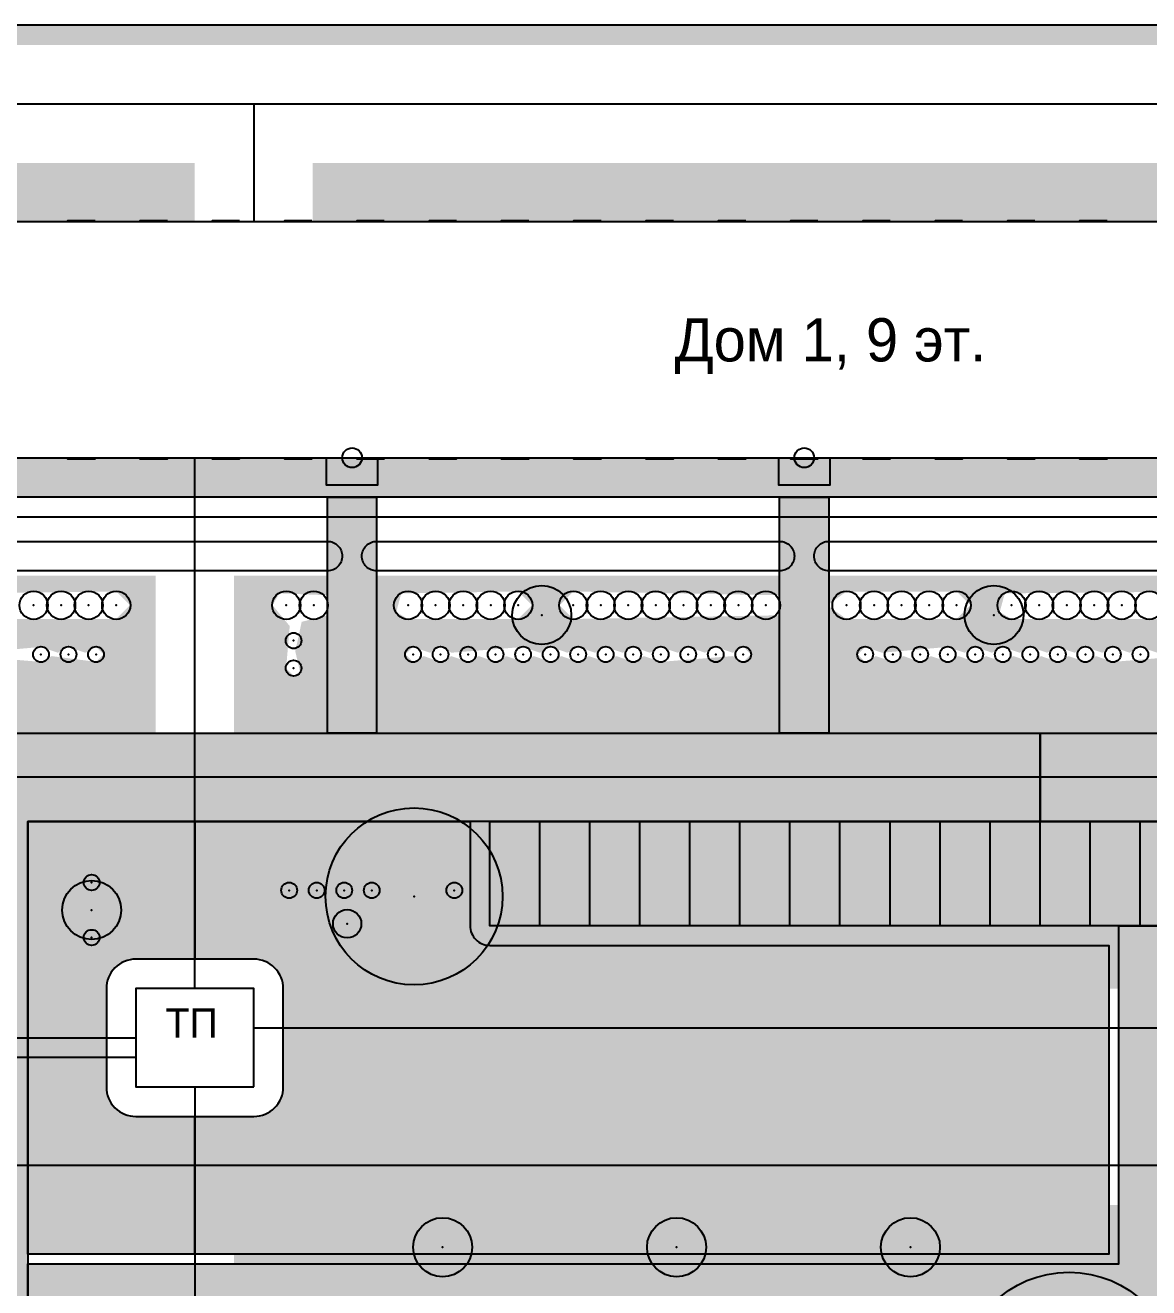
# Model space of a CAD drawing. Header units: metres. Extents: x 0 to 180, y 0 to 150.
# Drawn here: x 38.4 to 95.5, y 85.8 to 150 of the extents above; entities that cross this region are included whole.
import ezdxf

# ---------------------------------------------------------------- set-up
doc = ezdxf.new("R2010")
doc.units = ezdxf.units.M
for name, color, linetype in [('BUILDING_FOOTPRINT', 1, 'Continuous'), ('CABLE_COMM', 150, 'Continuous'), ('CANOPIES', 132, 'Continuous'), ('CURB', 8, 'Continuous'), ('ENTRANCES', 132, 'Continuous'), ('EXISTING_TREE_Липа мелколистная', 3, 'Continuous'), ('EXISTING_TREE_Тополь бальзамический', 3, 'Continuous'), ('GRASS', 84, 'Continuous'), ('HEATING_T1', 1, 'Continuous'), ('LABELS', 7, 'Continuous'), ('NEW_BUSH', 3, 'Continuous'), ('NEW_LAWN', 82, 'Continuous'), ('NEW_PATHS', 2, 'Continuous'), ('NEW_TREE', 3, 'Continuous'), ('PARKING', 253, 'Continuous'), ('PARKING_MARKINGS', 7, 'Continuous'), ('PATHS', 33, 'Continuous'), ('POWER_CABLE', 212, 'Continuous'), ('ROAD', 251, 'Continuous'), ('SEWER_K1', 30, 'Continuous'), ('SIDEWALK', 31, 'Continuous'), ('TERRITORY_BOUNDARY', 8, 'Continuous'), ('TRANSFORMER_SUBSTATION', 6, 'Continuous'), ('WATER_SUPPLY_B1', 5, 'Continuous'), ('WINDOWS', 150, 'Continuous')]:
    doc.layers.add(name, color=color, linetype=linetype)

msp = doc.modelspace()

# ---------------------------------------------------------------- hatches: boundary and pattern name
at = {"layer": 'GRASS'}
for points in [[(47, 109.5), (47, 102.5), (44, 102.5), (43.853, 102.493), (43.707, 102.471), (43.565, 102.435), (43.426, 102.386), (43.293, 102.323), (43.167, 102.247), (43.048, 102.16), (42.939, 102.061), (42.84, 101.952), (42.753, 101.833), (42.677, 101.707), (42.614, 101.574), (42.565, 101.435), (42.529, 101.293), (42.507, 101.147), (42.5, 101), (42.5, 96), (42.507, 95.853), (42.529, 95.707), (42.565, 95.565), (42.614, 95.426), (42.677, 95.293), (42.753, 95.167), (42.84, 95.048), (42.939, 94.939), (43.048, 94.84), (43.167, 94.753), (43.293, 94.677), (43.426, 94.614), (43.565, 94.565), (43.707, 94.529), (43.853, 94.507), (44, 94.5), (47, 94.5), (47, 87.5), (38.5, 87.5), (38.5, 109.5)], [(61, 109.5), (61, 104.2), (61.005, 104.102), (61.019, 104.005), (61.043, 103.91), (61.076, 103.817), (61.118, 103.729), (61.169, 103.644), (61.227, 103.566), (61.293, 103.493), (61.366, 103.427), (61.444, 103.369), (61.529, 103.318), (61.617, 103.276), (61.71, 103.243), (61.805, 103.219), (61.902, 103.205), (62, 103.2), (93.5, 103.2), (93.5, 87.5), (47, 87.5), (47, 94.5), (50, 94.5), (50.147, 94.507), (50.293, 94.529), (50.435, 94.565), (50.574, 94.614), (50.707, 94.677), (50.833, 94.753), (50.952, 94.84), (51.061, 94.939), (51.16, 95.048), (51.247, 95.167), (51.323, 95.293), (51.386, 95.426), (51.435, 95.565), (51.471, 95.707), (51.493, 95.853), (51.5, 96), (51.5, 101), (51.493, 101.147), (51.471, 101.293), (51.435, 101.435), (51.386, 101.574), (51.323, 101.707), (51.247, 101.833), (51.16, 101.952), (51.061, 102.061), (50.952, 102.16), (50.833, 102.247), (50.707, 102.323), (50.574, 102.386), (50.435, 102.435), (50.293, 102.471), (50.147, 102.493), (50, 102.5), (47, 102.5), (47, 109.5)]]:
    msp.add_hatch(color=84, dxfattribs=at).paths.add_polyline_path(points)
at = {"layer": 'NEW_LAWN'}
for points in [[(136, 150), (136, 149), (0, 149), (0, 150)], [(107, 143), (107, 140), (53, 140), (53, 143)], [(51.301, 121.105), (50.951, 120.5), (51.827, 119.443), (51.646, 117.3), (52.025, 116.921), (52.353, 117.111), (52.111, 118.155), (52.436, 119.655), (53.75, 119.989), (53.75, 114), (49, 114), (49, 122), (53.75, 122), (53.75, 121.011)], [(62, 109.5), (62, 104.2), (94, 104.2), (94, 101), (93.5, 101), (93.5, 103.199), (93.5, 103.2), (93.499, 103.2), (62, 103.2), (61.902, 103.205), (61.901, 103.205), (61.805, 103.219), (61.804, 103.219), (61.71, 103.243), (61.709, 103.243), (61.618, 103.276), (61.617, 103.276), (61.529, 103.318), (61.528, 103.318), (61.445, 103.368), (61.444, 103.369), (61.366, 103.427), (61.365, 103.427), (61.293, 103.493), (61.227, 103.565), (61.227, 103.566), (61.169, 103.644), (61.168, 103.645), (61.118, 103.728), (61.118, 103.729), (61.076, 103.817), (61.076, 103.818), (61.043, 103.909), (61.043, 103.91), (61.019, 104.004), (61.019, 104.005), (61.005, 104.101), (61.005, 104.102), (61, 104.2), (61, 109.499), (61, 109.5)], [(94, 90), (93.999, 87.006), (49, 87), (49, 87.5), (93.499, 87.5), (93.5, 87.5), (93.5, 87.501), (93.5, 90)]]:
    msp.add_hatch(color=82, dxfattribs=at).paths.add_polyline_path(points)
h = msp.add_hatch(color=82, dxfattribs=at)
h.paths.add_polyline_path([(6, 143), (47, 143), (47, 140), (20, 140), (20, 126), (24, 126), (24, 123), (6, 123)])
h.paths.add_polyline_path([(11.247, 140.032), (9.901, 139.895), (9.551, 139.289), (9.901, 138.684), (10.853, 138.669), (11.277, 138.245), (11.301, 135.224), (11.651, 134.618), (12.349, 134.618), (12.699, 135.224), (12.524, 138.879), (12.824, 140.116), (13.895, 140.38), (14.477, 139.474), (14.301, 128.818), (14.692, 126.075), (13.591, 125.524), (12.684, 126.106), (12.699, 131.024), (12.349, 131.629), (11.395, 131.373), (11.224, 129.646), (9.901, 129.502), (9.645, 128.548), (11.237, 128.152), (11.491, 126.479), (12.302, 125.991), (12.697, 124.395), (16.195, 124.395), (16.545, 125), (15.543, 127.982), (15.606, 140.367), (15.296, 141.349), (14.691, 141.699), (12.044, 141.521), (11.345, 140.822)], flags=16)
h = msp.add_hatch(color=82, dxfattribs=at)
h.paths.add_polyline_path([(30.75, 114), (33.25, 114), (33.25, 122), (45, 122), (45, 114), (34, 114), (34, 112.25), (30, 112.25), (30, 111.25), (34, 111.25), (34, 101.25), (29, 101.25), (29, 110.567), (30.618, 115.883)])
h.paths.add_polyline_path([(34.251, 121.105), (33.995, 120.151), (34.6, 119.801), (43, 119.801), (43.699, 120.5), (43, 121.199)], flags=16)
h.paths.add_polyline_path([(34.975, 118.379), (34.596, 118), (34.975, 117.621), (35.52, 117.914), (39.175, 117.621), (39.72, 117.914), (41.975, 117.621), (42.354, 118), (41.975, 118.379), (41.43, 118.086), (40.575, 118.379), (40.03, 118.086), (39.175, 118.379), (35.83, 118.086)], flags=16)
h.paths.add_polyline_path([(31.5, 104.154), (31.121, 103.775), (31.5, 103.396), (31.879, 103.775)], flags=16)
h.paths.add_polyline_path([(31.689, 108.303), (31.172, 108.164), (31.311, 107.647), (31.828, 107.786)], flags=16)
h = msp.add_hatch(color=82, dxfattribs=at)
h.paths.add_polyline_path([(56.25, 122), (76.75, 122), (76.75, 121.011), (66.25, 121.199), (65.551, 120.5), (66.25, 119.801), (76.75, 119.989), (76.75, 114), (56.25, 114.001)])
h.paths.add_polyline_path([(58.1, 118.379), (57.721, 118), (58.1, 117.621), (58.645, 117.914), (59.5, 117.621), (60.045, 117.914), (60.9, 117.621), (61.445, 117.914), (62.3, 117.621), (62.845, 117.914), (63.7, 117.621), (64.245, 117.914), (65.1, 117.621), (65.645, 117.914), (66.5, 117.621), (67.045, 117.914), (67.9, 117.621), (68.445, 117.914), (69.3, 117.621), (69.845, 117.914), (70.7, 117.621), (74.355, 117.914), (74.9, 117.621), (75.279, 118), (74.9, 118.379), (74.355, 118.086), (73.5, 118.379), (72.955, 118.086), (72.1, 118.379), (71.555, 118.086), (70.7, 118.379), (70.155, 118.086), (69.3, 118.379), (68.755, 118.086), (67.9, 118.379), (67.355, 118.086), (66.5, 118.379), (65.955, 118.086), (65.1, 118.379), (64.555, 118.086), (63.7, 118.379), (60.045, 118.086), (59.5, 118.379), (58.955, 118.086)], flags=16)
h.paths.add_polyline_path([(57.501, 121.105), (57.245, 120.151), (57.85, 119.801), (63.45, 119.801), (64.149, 120.5), (63.45, 121.199)], flags=16)
h = msp.add_hatch(color=82, dxfattribs=at)
h.paths.add_polyline_path([(79.25, 120.445), (80.15, 119.801), (85.75, 119.801), (86.449, 120.5), (85.75, 121.199), (80.15, 121.199), (79.25, 120.555), (79.25, 122), (99.75, 122), (99.75, 114.001), (79.25, 114.001)])
h.paths.add_polyline_path([(88.201, 121.105), (87.945, 120.151), (88.55, 119.801), (98.35, 119.801), (99.049, 120.5), (98.35, 121.199)], flags=16)
h.paths.add_polyline_path([(81.1, 118.379), (80.721, 118), (81.1, 117.621), (81.645, 117.914), (82.5, 117.621), (83.045, 117.914), (83.9, 117.621), (84.445, 117.914), (85.3, 117.621), (85.845, 117.914), (86.7, 117.621), (87.245, 117.914), (88.1, 117.621), (88.645, 117.914), (89.5, 117.621), (90.045, 117.914), (90.9, 117.621), (91.445, 117.914), (92.3, 117.621), (92.845, 117.914), (93.7, 117.621), (97.355, 117.914), (97.9, 117.621), (98.279, 118), (97.9, 118.379), (97.355, 118.086), (96.5, 118.379), (95.955, 118.086), (95.1, 118.379), (94.555, 118.086), (93.7, 118.379), (93.155, 118.086), (92.3, 118.379), (91.755, 118.086), (90.9, 118.379), (90.355, 118.086), (89.5, 118.379), (88.955, 118.086), (88.1, 118.379), (87.555, 118.086), (86.7, 118.379), (86.155, 118.086), (85.3, 118.379), (81.955, 118.086)], flags=16)
at = {"layer": 'PARKING'}
msp.add_hatch(color=253, dxfattribs=at).paths.add_polyline_path([(118, 104.2), (62, 104.2), (62, 109.5), (118, 109.5)])
at = {"layer": 'PATHS'}
for points in [[(53.75, 114), (53.75, 126), (56.25, 126), (56.25, 114)], [(79.25, 114), (76.75, 114), (76.75, 126), (79.25, 126)], [(97, 87), (141.5, 87), (141.5, 84), (97, 84), (97, 40.5), (94, 40.5), (94, 84), (38.5, 84), (38.5, 87), (94, 87), (94, 104.2), (97, 104.2)]]:
    msp.add_hatch(color=33, dxfattribs=at).paths.add_polyline_path(points)
at = {"layer": 'ROAD'}
for points in [[(141.5, 114), (141.5, 150), (146, 150), (146, 114), (146, 109.5), (146, 40.5), (146, 36), (141.5, 36), (90, 36), (90, 40.5), (141.5, 40.5), (141.5, 109.5), (90, 109.5), (90, 114)], [(34, 36), (34, 40.5), (34, 109.5), (34, 114), (38.5, 114), (90, 114), (90, 109.5), (38.5, 109.5), (38.5, 40.5), (90, 40.5), (90, 36), (38.5, 36), (38.5, 0), (34, 0)]]:
    msp.add_hatch(color=251, dxfattribs=at).paths.add_polyline_path(points)
at = {"layer": 'SIDEWALK'}
msp.add_hatch(color=31, dxfattribs=at).paths.add_polyline_path([(136, 128), (136, 126), (20, 126), (20, 128)])

# ---------------------------------------------------------------- linework, layer by layer
at = {"layer": 'BUILDING_FOOTPRINT'}
msp.add_lwpolyline([(136, 128), (136, 140), (20, 140), (20, 128)], close=True, dxfattribs=at)
at = {"layer": 'CABLE_COMM'}
msp.add_polyline3d([(143.75, 150, -0.6), (143.75, 111.75, -0.6), (30, 111.75, -0.6)], dxfattribs=at)
at = {"layer": 'CANOPIES'}
for points in [[(53.7, 128, 2.7), (56.3, 128, 2.7), (56.3, 126.6, 2.7), (53.7, 126.6, 2.7)], [(76.7, 128, 2.7), (79.3, 128, 2.7), (79.3, 126.6, 2.7), (76.7, 126.6, 2.7)]]:
    msp.add_3dface(points, dxfattribs=at)
at = {"layer": 'CURB'}
msp.add_lwpolyline([(34, 0), (34, 36), (34, 40.5), (34, 109.5), (34, 114), (38.5, 114), (141.5, 114), (141.5, 150), (146, 150), (146, 114), (146, 109.5), (146, 40.5), (146, 36), (141.5, 36), (38.5, 36), (38.5, 0)], close=True, dxfattribs=at)
at = {"layer": 'ENTRANCES'}
for centre in [(55, 128, 0.05), (78, 128, 0.05)]:
    msp.add_circle(centre, 0.5, dxfattribs=at)
at = {"layer": 'EXISTING_TREE_Липа мелколистная'}
msp.add_circle((58.15, 105.69), 4.5, dxfattribs=at)
msp.add_point((58.15, 105.69), dxfattribs=at)
at = {"layer": 'EXISTING_TREE_Тополь бальзамический'}
msp.add_circle((91.47, 81.08), 5.5, dxfattribs=at)
at = {"layer": 'GRASS'}
for points in [[(47, 109.5), (47, 102.5), (44, 102.5), (43.853, 102.493), (43.707, 102.471), (43.565, 102.435), (43.426, 102.386), (43.293, 102.323), (43.167, 102.247), (43.048, 102.16), (42.939, 102.061), (42.84, 101.952), (42.753, 101.833), (42.677, 101.707), (42.614, 101.574), (42.565, 101.435), (42.529, 101.293), (42.507, 101.147), (42.5, 101), (42.5, 96), (42.507, 95.853), (42.529, 95.707), (42.565, 95.565), (42.614, 95.426), (42.677, 95.293), (42.753, 95.167), (42.84, 95.048), (42.939, 94.939), (43.048, 94.84), (43.167, 94.753), (43.293, 94.677), (43.426, 94.614), (43.565, 94.565), (43.707, 94.529), (43.853, 94.507), (44, 94.5), (47, 94.5), (47, 87.5), (38.5, 87.5), (38.5, 109.5)], [(61, 109.5), (61, 104.2), (61.005, 104.102), (61.019, 104.005), (61.043, 103.91), (61.076, 103.817), (61.118, 103.729), (61.169, 103.644), (61.227, 103.566), (61.293, 103.493), (61.366, 103.427), (61.444, 103.369), (61.529, 103.318), (61.617, 103.276), (61.71, 103.243), (61.805, 103.219), (61.902, 103.205), (62, 103.2), (93.5, 103.2), (93.5, 87.5), (47, 87.5), (47, 94.5), (50, 94.5), (50.147, 94.507), (50.293, 94.529), (50.435, 94.565), (50.574, 94.614), (50.707, 94.677), (50.833, 94.753), (50.952, 94.84), (51.061, 94.939), (51.16, 95.048), (51.247, 95.167), (51.323, 95.293), (51.386, 95.426), (51.435, 95.565), (51.471, 95.707), (51.493, 95.853), (51.5, 96), (51.5, 101), (51.493, 101.147), (51.471, 101.293), (51.435, 101.435), (51.386, 101.574), (51.323, 101.707), (51.247, 101.833), (51.16, 101.952), (51.061, 102.061), (50.952, 102.16), (50.833, 102.247), (50.707, 102.323), (50.574, 102.386), (50.435, 102.435), (50.293, 102.471), (50.147, 102.493), (50, 102.5), (47, 102.5), (47, 109.5)]]:
    msp.add_lwpolyline(points, close=True, dxfattribs=at)
at = {"layer": 'HEATING_T1'}
msp.add_polyline3d([(100, 92, -1.4), (20, 92, -1.4)], dxfattribs=at)
at = {"layer": 'NEW_BUSH'}
for centre, radius in [((38.8, 120.5), 0.72), ((40.2, 120.5), 0.72), ((41.6, 120.5), 0.72), ((43, 120.5), 0.72), ((51.65, 120.5), 0.72), ((53.05, 120.5), 0.72), ((57.85, 120.5), 0.72), ((59.25, 120.5), 0.72), ((60.65, 120.5), 0.72), ((62.05, 120.5), 0.72), ((63.45, 120.5), 0.72), ((66.25, 120.5), 0.72), ((67.65, 120.5), 0.72), ((69.05, 120.5), 0.72), ((70.45, 120.5), 0.72), ((71.85, 120.5), 0.72), ((73.25, 120.5), 0.72), ((74.65, 120.5), 0.72), ((76.05, 120.5), 0.72), ((80.15, 120.5), 0.72), ((81.55, 120.5), 0.72), ((82.95, 120.5), 0.72), ((84.35, 120.5), 0.72), ((85.75, 120.5), 0.72), ((88.55, 120.5), 0.72), ((89.95, 120.5), 0.72), ((91.35, 120.5), 0.72), ((92.75, 120.5), 0.72), ((94.15, 120.5), 0.72), ((95.55, 120.5), 0.72), ((52.025, 118.7), 0.4), ((39.175, 118), 0.4), ((40.575, 118), 0.4), ((41.975, 118), 0.4), ((58.1, 118), 0.4), ((59.5, 118), 0.4), ((60.9, 118), 0.4), ((62.3, 118), 0.4), ((63.7, 118), 0.4), ((65.1, 118), 0.4), ((66.5, 118), 0.4), ((67.9, 118), 0.4), ((69.3, 118), 0.4), ((70.7, 118), 0.4), ((72.1, 118), 0.4), ((73.5, 118), 0.4), ((74.9, 118), 0.4), ((81.1, 118), 0.4), ((82.5, 118), 0.4), ((83.9, 118), 0.4), ((85.3, 118), 0.4), ((86.7, 118), 0.4), ((88.1, 118), 0.4), ((89.5, 118), 0.4), ((90.9, 118), 0.4), ((92.3, 118), 0.4), ((93.7, 118), 0.4), ((95.1, 118), 0.4), ((52.025, 117.3), 0.4), ((41.751, 106.4), 0.4), ((51.8, 106), 0.4), ((53.2, 106), 0.4), ((54.6, 106), 0.4), ((56, 106), 0.4), ((60.2, 106), 0.4), ((54.75, 104.299), 0.72), ((41.751, 103.6), 0.4)]:
    msp.add_circle(centre, radius, dxfattribs=at)
for p in [(38.8, 120.5), (40.2, 120.5), (41.6, 120.5), (43, 120.5), (51.65, 120.5), (53.05, 120.5), (57.85, 120.5), (59.25, 120.5), (60.65, 120.5), (62.05, 120.5), (63.45, 120.5), (66.25, 120.5), (67.65, 120.5), (69.05, 120.5), (70.45, 120.5), (71.85, 120.5), (73.25, 120.5), (74.65, 120.5), (76.05, 120.5), (80.15, 120.5), (81.55, 120.5), (82.95, 120.5), (84.35, 120.5), (85.75, 120.5), (88.55, 120.5), (89.95, 120.5), (91.35, 120.5), (92.75, 120.5), (94.15, 120.5), (52.025, 118.7), (39.175, 118), (40.575, 118), (41.975, 118), (58.1, 118), (59.5, 118), (60.9, 118), (62.3, 118), (63.7, 118), (65.1, 118), (66.5, 118), (67.9, 118), (69.3, 118), (70.7, 118), (72.1, 118), (73.5, 118), (74.9, 118), (81.1, 118), (82.5, 118), (83.9, 118), (85.3, 118), (86.7, 118), (88.1, 118), (89.5, 118), (90.9, 118), (92.3, 118), (93.7, 118), (95.1, 118), (52.025, 117.3), (41.751, 106.4), (51.8, 106), (53.2, 106), (54.6, 106), (56, 106), (60.2, 106), (54.75, 104.299), (41.751, 103.6)]:
    msp.add_point(p, dxfattribs=at)
at = {"layer": 'NEW_PATHS'}
for points in [[(33.25, 123.75), (53.75, 123.75), (53.824, 123.746), (53.896, 123.736), (53.968, 123.718), (54.037, 123.693), (54.104, 123.661), (54.167, 123.624), (54.226, 123.58), (54.28, 123.53), (54.33, 123.476), (54.374, 123.417), (54.411, 123.354), (54.443, 123.287), (54.468, 123.218), (54.486, 123.146), (54.496, 123.074), (54.5, 123), (54.496, 122.926), (54.486, 122.854), (54.468, 122.782), (54.443, 122.713), (54.411, 122.646), (54.374, 122.583), (54.33, 122.524), (54.28, 122.47), (54.226, 122.42), (54.167, 122.376), (54.104, 122.339), (54.037, 122.307), (53.968, 122.282), (53.896, 122.264), (53.824, 122.254), (53.75, 122.25), (33.25, 122.25)], [(99.75, 122.25), (79.25, 122.25), (79.176, 122.254), (79.104, 122.264), (79.032, 122.282), (78.963, 122.307), (78.896, 122.339), (78.833, 122.376), (78.774, 122.42), (78.72, 122.47), (78.67, 122.524), (78.626, 122.583), (78.589, 122.646), (78.557, 122.713), (78.532, 122.782), (78.514, 122.854), (78.504, 122.926), (78.5, 123), (78.504, 123.074), (78.514, 123.146), (78.532, 123.218), (78.557, 123.287), (78.589, 123.354), (78.626, 123.417), (78.67, 123.476), (78.72, 123.53), (78.774, 123.58), (78.833, 123.624), (78.896, 123.661), (78.963, 123.693), (79.032, 123.718), (79.104, 123.736), (79.176, 123.746), (79.25, 123.75), (99.75, 123.75)]]:
    msp.add_lwpolyline(points, dxfattribs=at)
msp.add_lwpolyline([(77.104, 123.661), (77.167, 123.624), (77.226, 123.58), (77.28, 123.53), (77.33, 123.476), (77.374, 123.417), (77.411, 123.354), (77.443, 123.287), (77.468, 123.218), (77.486, 123.146), (77.496, 123.074), (77.5, 123), (77.496, 122.926), (77.486, 122.854), (77.468, 122.782), (77.443, 122.713), (77.411, 122.646), (77.374, 122.583), (77.33, 122.524), (77.28, 122.47), (77.226, 122.42), (77.167, 122.376), (77.104, 122.339), (77.037, 122.307), (76.968, 122.282), (76.896, 122.264), (76.824, 122.254), (76.75, 122.25), (56.25, 122.25), (56.176, 122.254), (56.104, 122.264), (56.032, 122.282), (55.963, 122.307), (55.896, 122.339), (55.833, 122.376), (55.774, 122.42), (55.72, 122.47), (55.67, 122.524), (55.626, 122.583), (55.589, 122.646), (55.557, 122.713), (55.532, 122.782), (55.514, 122.854), (55.504, 122.926), (55.5, 123), (55.504, 123.074), (55.514, 123.146), (55.532, 123.218), (55.557, 123.287), (55.589, 123.354), (55.626, 123.417), (55.67, 123.476), (55.72, 123.53), (55.774, 123.58), (55.833, 123.624), (55.896, 123.661), (55.963, 123.693), (56.032, 123.718), (56.104, 123.736), (56.176, 123.746), (56.25, 123.75), (76.75, 123.75), (76.824, 123.746), (76.896, 123.736), (76.968, 123.718), (77.037, 123.693)], close=True, dxfattribs=at)
at = {"layer": 'NEW_TREE'}
for centre in [(64.65, 120), (87.65, 120), (41.751, 105), (59.604, 87.85), (71.504, 87.85), (83.404, 87.85)]:
    msp.add_circle(centre, 1.5, dxfattribs=at)
for p in [(64.65, 120), (87.65, 120), (41.751, 105), (59.604, 87.85), (71.504, 87.85), (83.404, 87.85)]:
    msp.add_point(p, dxfattribs=at)
at = {"layer": 'PARKING'}
msp.add_lwpolyline([(118, 104.2), (62, 104.2), (62, 109.5), (118, 109.5)], close=True, dxfattribs=at)
at = {"layer": 'PARKING_MARKINGS'}
for p, q in [((64.545, 104.2), (64.545, 109.5)), ((67.091, 104.2), (67.091, 109.5)), ((69.636, 104.2), (69.636, 109.5)), ((72.182, 104.2), (72.182, 109.5)), ((74.727, 104.2), (74.727, 109.5)), ((77.273, 104.2), (77.273, 109.5)), ((79.818, 104.2), (79.818, 109.5)), ((82.364, 104.2), (82.364, 109.5)), ((84.909, 104.2), (84.909, 109.5)), ((87.455, 104.2), (87.455, 109.5)), ((90, 104.2), (90, 109.5)), ((92.545, 104.2), (92.545, 109.5)), ((95.091, 104.2), (95.091, 109.5))]:
    msp.add_line(p, q, dxfattribs=at)
at = {"layer": 'PATHS'}
for points in [[(53.75, 114), (53.75, 126), (56.25, 126), (56.25, 114)], [(79.25, 114), (76.75, 114), (76.75, 126), (79.25, 126)], [(97, 87), (141.5, 87), (141.5, 84), (97, 84), (97, 40.5), (94, 40.5), (94, 84), (38.5, 84), (38.5, 87), (94, 87), (94, 104.2), (97, 104.2)]]:
    msp.add_lwpolyline(points, close=True, dxfattribs=at)
at = {"layer": 'POWER_CABLE'}
for points in [[(47, 101, -0.7), (47, 128, -0.7)], [(0, 121, -0.7), (27, 121, -0.7), (27, 98.5, -0.7), (44, 98.5, -0.7)], [(50, 99, -0.7), (160, 99, -0.7)], [(44, 97.5, -0.7), (20, 97.5, -0.7)], [(47, 96, -0.7), (47, 22, -0.7)]]:
    msp.add_polyline3d(points, dxfattribs=at)
at = {"layer": 'ROAD'}
for points in [[(141.5, 114), (141.5, 150), (146, 150), (146, 114), (146, 109.5), (146, 40.5), (146, 36), (141.5, 36), (90, 36), (90, 40.5), (141.5, 40.5), (141.5, 109.5), (90, 109.5), (90, 114)], [(34, 36), (34, 40.5), (34, 109.5), (34, 114), (38.5, 114), (90, 114), (90, 109.5), (38.5, 109.5), (38.5, 40.5), (90, 40.5), (90, 36), (38.5, 36), (38.5, 0), (34, 0)]]:
    msp.add_lwpolyline(points, close=True, dxfattribs=at)
at = {"layer": 'SEWER_K1'}
msp.add_polyline3d([(24, 125, -2.6), (139, 125, -2.6), (139, 150, -2.6)], dxfattribs=at)
at = {"layer": 'SIDEWALK'}
msp.add_lwpolyline([(136, 128), (136, 126), (20, 126), (20, 128)], close=True, dxfattribs=at)
at = {"layer": 'TERRITORY_BOUNDARY'}
msp.add_lwpolyline([(180, 0), (180, 150), (0, 150), (0, 0)], close=True, dxfattribs=at)
at = {"layer": 'TRANSFORMER_SUBSTATION'}
msp.add_lwpolyline([(50, 96), (50, 101), (44, 101), (44, 96)], close=True, dxfattribs=at)
at = {"layer": 'WATER_SUPPLY_B1'}
for points in [[(0, 146, -1.8), (180, 146, -1.8)], [(50, 146, -1.8), (50, 140, -1.8)]]:
    msp.add_polyline3d(points, dxfattribs=at)
at = {"layer": 'WINDOWS'}
for points in [[(41.926, 140.05, 0.9), (40.526, 140.05, 0.9), (40.526, 140.05, 2.4), (41.926, 140.05, 2.4)], [(41.926, 140.05, 3.9), (40.526, 140.05, 3.9), (40.526, 140.05, 5.4), (41.926, 140.05, 5.4)], [(41.926, 140.05, 6.9), (40.526, 140.05, 6.9), (40.526, 140.05, 8.4), (41.926, 140.05, 8.4)], [(41.926, 140.05, 9.9), (40.526, 140.05, 9.9), (40.526, 140.05, 11.4), (41.926, 140.05, 11.4)], [(41.926, 140.05, 12.9), (40.526, 140.05, 12.9), (40.526, 140.05, 14.4), (41.926, 140.05, 14.4)], [(41.926, 140.05, 15.9), (40.526, 140.05, 15.9), (40.526, 140.05, 17.4), (41.926, 140.05, 17.4)], [(41.926, 140.05, 18.9), (40.526, 140.05, 18.9), (40.526, 140.05, 20.4), (41.926, 140.05, 20.4)], [(41.926, 140.05, 21.9), (40.526, 140.05, 21.9), (40.526, 140.05, 23.4), (41.926, 140.05, 23.4)], [(41.926, 140.05, 24.9), (40.526, 140.05, 24.9), (40.526, 140.05, 26.4), (41.926, 140.05, 26.4)], [(45.603, 140.05, 0.9), (44.203, 140.05, 0.9), (44.203, 140.05, 2.4), (45.603, 140.05, 2.4)], [(45.603, 140.05, 3.9), (44.203, 140.05, 3.9), (44.203, 140.05, 5.4), (45.603, 140.05, 5.4)], [(45.603, 140.05, 6.9), (44.203, 140.05, 6.9), (44.203, 140.05, 8.4), (45.603, 140.05, 8.4)], [(45.603, 140.05, 9.9), (44.203, 140.05, 9.9), (44.203, 140.05, 11.4), (45.603, 140.05, 11.4)], [(45.603, 140.05, 12.9), (44.203, 140.05, 12.9), (44.203, 140.05, 14.4), (45.603, 140.05, 14.4)], [(45.603, 140.05, 15.9), (44.203, 140.05, 15.9), (44.203, 140.05, 17.4), (45.603, 140.05, 17.4)], [(45.603, 140.05, 18.9), (44.203, 140.05, 18.9), (44.203, 140.05, 20.4), (45.603, 140.05, 20.4)], [(45.603, 140.05, 21.9), (44.203, 140.05, 21.9), (44.203, 140.05, 23.4), (45.603, 140.05, 23.4)], [(45.603, 140.05, 24.9), (44.203, 140.05, 24.9), (44.203, 140.05, 26.4), (45.603, 140.05, 26.4)], [(49.281, 140.05, 0.9), (47.881, 140.05, 0.9), (47.881, 140.05, 2.4), (49.281, 140.05, 2.4)], [(49.281, 140.05, 3.9), (47.881, 140.05, 3.9), (47.881, 140.05, 5.4), (49.281, 140.05, 5.4)], [(49.281, 140.05, 6.9), (47.881, 140.05, 6.9), (47.881, 140.05, 8.4), (49.281, 140.05, 8.4)], [(49.281, 140.05, 9.9), (47.881, 140.05, 9.9), (47.881, 140.05, 11.4), (49.281, 140.05, 11.4)], [(49.281, 140.05, 12.9), (47.881, 140.05, 12.9), (47.881, 140.05, 14.4), (49.281, 140.05, 14.4)], [(49.281, 140.05, 15.9), (47.881, 140.05, 15.9), (47.881, 140.05, 17.4), (49.281, 140.05, 17.4)], [(49.281, 140.05, 18.9), (47.881, 140.05, 18.9), (47.881, 140.05, 20.4), (49.281, 140.05, 20.4)], [(49.281, 140.05, 21.9), (47.881, 140.05, 21.9), (47.881, 140.05, 23.4), (49.281, 140.05, 23.4)], [(49.281, 140.05, 24.9), (47.881, 140.05, 24.9), (47.881, 140.05, 26.4), (49.281, 140.05, 26.4)], [(52.958, 140.05, 0.9), (51.558, 140.05, 0.9), (51.558, 140.05, 2.4), (52.958, 140.05, 2.4)], [(52.958, 140.05, 3.9), (51.558, 140.05, 3.9), (51.558, 140.05, 5.4), (52.958, 140.05, 5.4)], [(52.958, 140.05, 6.9), (51.558, 140.05, 6.9), (51.558, 140.05, 8.4), (52.958, 140.05, 8.4)], [(52.958, 140.05, 9.9), (51.558, 140.05, 9.9), (51.558, 140.05, 11.4), (52.958, 140.05, 11.4)], [(52.958, 140.05, 12.9), (51.558, 140.05, 12.9), (51.558, 140.05, 14.4), (52.958, 140.05, 14.4)], [(52.958, 140.05, 15.9), (51.558, 140.05, 15.9), (51.558, 140.05, 17.4), (52.958, 140.05, 17.4)], [(52.958, 140.05, 18.9), (51.558, 140.05, 18.9), (51.558, 140.05, 20.4), (52.958, 140.05, 20.4)], [(52.958, 140.05, 21.9), (51.558, 140.05, 21.9), (51.558, 140.05, 23.4), (52.958, 140.05, 23.4)], [(52.958, 140.05, 24.9), (51.558, 140.05, 24.9), (51.558, 140.05, 26.4), (52.958, 140.05, 26.4)], [(56.635, 140.05, 0.9), (55.235, 140.05, 0.9), (55.235, 140.05, 2.4), (56.635, 140.05, 2.4)], [(56.635, 140.05, 3.9), (55.235, 140.05, 3.9), (55.235, 140.05, 5.4), (56.635, 140.05, 5.4)], [(56.635, 140.05, 6.9), (55.235, 140.05, 6.9), (55.235, 140.05, 8.4), (56.635, 140.05, 8.4)], [(56.635, 140.05, 9.9), (55.235, 140.05, 9.9), (55.235, 140.05, 11.4), (56.635, 140.05, 11.4)], [(56.635, 140.05, 12.9), (55.235, 140.05, 12.9), (55.235, 140.05, 14.4), (56.635, 140.05, 14.4)], [(56.635, 140.05, 15.9), (55.235, 140.05, 15.9), (55.235, 140.05, 17.4), (56.635, 140.05, 17.4)], [(56.635, 140.05, 18.9), (55.235, 140.05, 18.9), (55.235, 140.05, 20.4), (56.635, 140.05, 20.4)], [(56.635, 140.05, 21.9), (55.235, 140.05, 21.9), (55.235, 140.05, 23.4), (56.635, 140.05, 23.4)], [(56.635, 140.05, 24.9), (55.235, 140.05, 24.9), (55.235, 140.05, 26.4), (56.635, 140.05, 26.4)], [(60.313, 140.05, 0.9), (58.913, 140.05, 0.9), (58.913, 140.05, 2.4), (60.313, 140.05, 2.4)], [(60.313, 140.05, 3.9), (58.913, 140.05, 3.9), (58.913, 140.05, 5.4), (60.313, 140.05, 5.4)], [(60.313, 140.05, 6.9), (58.913, 140.05, 6.9), (58.913, 140.05, 8.4), (60.313, 140.05, 8.4)], [(60.313, 140.05, 9.9), (58.913, 140.05, 9.9), (58.913, 140.05, 11.4), (60.313, 140.05, 11.4)], [(60.313, 140.05, 12.9), (58.913, 140.05, 12.9), (58.913, 140.05, 14.4), (60.313, 140.05, 14.4)], [(60.313, 140.05, 15.9), (58.913, 140.05, 15.9), (58.913, 140.05, 17.4), (60.313, 140.05, 17.4)], [(60.313, 140.05, 18.9), (58.913, 140.05, 18.9), (58.913, 140.05, 20.4), (60.313, 140.05, 20.4)], [(60.313, 140.05, 21.9), (58.913, 140.05, 21.9), (58.913, 140.05, 23.4), (60.313, 140.05, 23.4)], [(60.313, 140.05, 24.9), (58.913, 140.05, 24.9), (58.913, 140.05, 26.4), (60.313, 140.05, 26.4)], [(63.99, 140.05, 0.9), (62.59, 140.05, 0.9), (62.59, 140.05, 2.4), (63.99, 140.05, 2.4)], [(63.99, 140.05, 3.9), (62.59, 140.05, 3.9), (62.59, 140.05, 5.4), (63.99, 140.05, 5.4)], [(63.99, 140.05, 6.9), (62.59, 140.05, 6.9), (62.59, 140.05, 8.4), (63.99, 140.05, 8.4)], [(63.99, 140.05, 9.9), (62.59, 140.05, 9.9), (62.59, 140.05, 11.4), (63.99, 140.05, 11.4)], [(63.99, 140.05, 12.9), (62.59, 140.05, 12.9), (62.59, 140.05, 14.4), (63.99, 140.05, 14.4)], [(63.99, 140.05, 15.9), (62.59, 140.05, 15.9), (62.59, 140.05, 17.4), (63.99, 140.05, 17.4)], [(63.99, 140.05, 18.9), (62.59, 140.05, 18.9), (62.59, 140.05, 20.4), (63.99, 140.05, 20.4)], [(63.99, 140.05, 21.9), (62.59, 140.05, 21.9), (62.59, 140.05, 23.4), (63.99, 140.05, 23.4)], [(63.99, 140.05, 24.9), (62.59, 140.05, 24.9), (62.59, 140.05, 26.4), (63.99, 140.05, 26.4)], [(67.668, 140.05, 0.9), (66.268, 140.05, 0.9), (66.268, 140.05, 2.4), (67.668, 140.05, 2.4)], [(67.668, 140.05, 3.9), (66.268, 140.05, 3.9), (66.268, 140.05, 5.4), (67.668, 140.05, 5.4)], [(67.668, 140.05, 6.9), (66.268, 140.05, 6.9), (66.268, 140.05, 8.4), (67.668, 140.05, 8.4)], [(67.668, 140.05, 9.9), (66.268, 140.05, 9.9), (66.268, 140.05, 11.4), (67.668, 140.05, 11.4)], [(67.668, 140.05, 12.9), (66.268, 140.05, 12.9), (66.268, 140.05, 14.4), (67.668, 140.05, 14.4)], [(67.668, 140.05, 15.9), (66.268, 140.05, 15.9), (66.268, 140.05, 17.4), (67.668, 140.05, 17.4)], [(67.668, 140.05, 18.9), (66.268, 140.05, 18.9), (66.268, 140.05, 20.4), (67.668, 140.05, 20.4)], [(67.668, 140.05, 21.9), (66.268, 140.05, 21.9), (66.268, 140.05, 23.4), (67.668, 140.05, 23.4)], [(67.668, 140.05, 24.9), (66.268, 140.05, 24.9), (66.268, 140.05, 26.4), (67.668, 140.05, 26.4)], [(71.345, 140.05, 0.9), (69.945, 140.05, 0.9), (69.945, 140.05, 2.4), (71.345, 140.05, 2.4)], [(71.345, 140.05, 3.9), (69.945, 140.05, 3.9), (69.945, 140.05, 5.4), (71.345, 140.05, 5.4)], [(71.345, 140.05, 6.9), (69.945, 140.05, 6.9), (69.945, 140.05, 8.4), (71.345, 140.05, 8.4)], [(71.345, 140.05, 9.9), (69.945, 140.05, 9.9), (69.945, 140.05, 11.4), (71.345, 140.05, 11.4)], [(71.345, 140.05, 12.9), (69.945, 140.05, 12.9), (69.945, 140.05, 14.4), (71.345, 140.05, 14.4)], [(71.345, 140.05, 15.9), (69.945, 140.05, 15.9), (69.945, 140.05, 17.4), (71.345, 140.05, 17.4)], [(71.345, 140.05, 18.9), (69.945, 140.05, 18.9), (69.945, 140.05, 20.4), (71.345, 140.05, 20.4)], [(71.345, 140.05, 21.9), (69.945, 140.05, 21.9), (69.945, 140.05, 23.4), (71.345, 140.05, 23.4)], [(71.345, 140.05, 24.9), (69.945, 140.05, 24.9), (69.945, 140.05, 26.4), (71.345, 140.05, 26.4)], [(75.023, 140.05, 0.9), (73.623, 140.05, 0.9), (73.623, 140.05, 2.4), (75.023, 140.05, 2.4)], [(75.023, 140.05, 3.9), (73.623, 140.05, 3.9), (73.623, 140.05, 5.4), (75.023, 140.05, 5.4)], [(75.023, 140.05, 6.9), (73.623, 140.05, 6.9), (73.623, 140.05, 8.4), (75.023, 140.05, 8.4)], [(75.023, 140.05, 9.9), (73.623, 140.05, 9.9), (73.623, 140.05, 11.4), (75.023, 140.05, 11.4)], [(75.023, 140.05, 12.9), (73.623, 140.05, 12.9), (73.623, 140.05, 14.4), (75.023, 140.05, 14.4)], [(75.023, 140.05, 15.9), (73.623, 140.05, 15.9), (73.623, 140.05, 17.4), (75.023, 140.05, 17.4)], [(75.023, 140.05, 18.9), (73.623, 140.05, 18.9), (73.623, 140.05, 20.4), (75.023, 140.05, 20.4)], [(75.023, 140.05, 21.9), (73.623, 140.05, 21.9), (73.623, 140.05, 23.4), (75.023, 140.05, 23.4)], [(75.023, 140.05, 24.9), (73.623, 140.05, 24.9), (73.623, 140.05, 26.4), (75.023, 140.05, 26.4)], [(78.7, 140.05, 0.9), (77.3, 140.05, 0.9), (77.3, 140.05, 2.4), (78.7, 140.05, 2.4)], [(78.7, 140.05, 3.9), (77.3, 140.05, 3.9), (77.3, 140.05, 5.4), (78.7, 140.05, 5.4)], [(78.7, 140.05, 6.9), (77.3, 140.05, 6.9), (77.3, 140.05, 8.4), (78.7, 140.05, 8.4)], [(78.7, 140.05, 9.9), (77.3, 140.05, 9.9), (77.3, 140.05, 11.4), (78.7, 140.05, 11.4)], [(78.7, 140.05, 12.9), (77.3, 140.05, 12.9), (77.3, 140.05, 14.4), (78.7, 140.05, 14.4)], [(78.7, 140.05, 15.9), (77.3, 140.05, 15.9), (77.3, 140.05, 17.4), (78.7, 140.05, 17.4)], [(78.7, 140.05, 18.9), (77.3, 140.05, 18.9), (77.3, 140.05, 20.4), (78.7, 140.05, 20.4)], [(78.7, 140.05, 21.9), (77.3, 140.05, 21.9), (77.3, 140.05, 23.4), (78.7, 140.05, 23.4)], [(78.7, 140.05, 24.9), (77.3, 140.05, 24.9), (77.3, 140.05, 26.4), (78.7, 140.05, 26.4)], [(82.377, 140.05, 0.9), (80.977, 140.05, 0.9), (80.977, 140.05, 2.4), (82.377, 140.05, 2.4)], [(82.377, 140.05, 3.9), (80.977, 140.05, 3.9), (80.977, 140.05, 5.4), (82.377, 140.05, 5.4)], [(82.377, 140.05, 6.9), (80.977, 140.05, 6.9), (80.977, 140.05, 8.4), (82.377, 140.05, 8.4)], [(82.377, 140.05, 9.9), (80.977, 140.05, 9.9), (80.977, 140.05, 11.4), (82.377, 140.05, 11.4)], [(82.377, 140.05, 12.9), (80.977, 140.05, 12.9), (80.977, 140.05, 14.4), (82.377, 140.05, 14.4)], [(82.377, 140.05, 15.9), (80.977, 140.05, 15.9), (80.977, 140.05, 17.4), (82.377, 140.05, 17.4)], [(82.377, 140.05, 18.9), (80.977, 140.05, 18.9), (80.977, 140.05, 20.4), (82.377, 140.05, 20.4)], [(82.377, 140.05, 21.9), (80.977, 140.05, 21.9), (80.977, 140.05, 23.4), (82.377, 140.05, 23.4)], [(82.377, 140.05, 24.9), (80.977, 140.05, 24.9), (80.977, 140.05, 26.4), (82.377, 140.05, 26.4)], [(86.055, 140.05, 0.9), (84.655, 140.05, 0.9), (84.655, 140.05, 2.4), (86.055, 140.05, 2.4)], [(86.055, 140.05, 3.9), (84.655, 140.05, 3.9), (84.655, 140.05, 5.4), (86.055, 140.05, 5.4)], [(86.055, 140.05, 6.9), (84.655, 140.05, 6.9), (84.655, 140.05, 8.4), (86.055, 140.05, 8.4)], [(86.055, 140.05, 9.9), (84.655, 140.05, 9.9), (84.655, 140.05, 11.4), (86.055, 140.05, 11.4)], [(86.055, 140.05, 12.9), (84.655, 140.05, 12.9), (84.655, 140.05, 14.4), (86.055, 140.05, 14.4)], [(86.055, 140.05, 15.9), (84.655, 140.05, 15.9), (84.655, 140.05, 17.4), (86.055, 140.05, 17.4)], [(86.055, 140.05, 18.9), (84.655, 140.05, 18.9), (84.655, 140.05, 20.4), (86.055, 140.05, 20.4)], [(86.055, 140.05, 21.9), (84.655, 140.05, 21.9), (84.655, 140.05, 23.4), (86.055, 140.05, 23.4)], [(86.055, 140.05, 24.9), (84.655, 140.05, 24.9), (84.655, 140.05, 26.4), (86.055, 140.05, 26.4)], [(89.732, 140.05, 0.9), (88.332, 140.05, 0.9), (88.332, 140.05, 2.4), (89.732, 140.05, 2.4)], [(89.732, 140.05, 3.9), (88.332, 140.05, 3.9), (88.332, 140.05, 5.4), (89.732, 140.05, 5.4)], [(89.732, 140.05, 6.9), (88.332, 140.05, 6.9), (88.332, 140.05, 8.4), (89.732, 140.05, 8.4)], [(89.732, 140.05, 9.9), (88.332, 140.05, 9.9), (88.332, 140.05, 11.4), (89.732, 140.05, 11.4)], [(89.732, 140.05, 12.9), (88.332, 140.05, 12.9), (88.332, 140.05, 14.4), (89.732, 140.05, 14.4)], [(89.732, 140.05, 15.9), (88.332, 140.05, 15.9), (88.332, 140.05, 17.4), (89.732, 140.05, 17.4)], [(89.732, 140.05, 18.9), (88.332, 140.05, 18.9), (88.332, 140.05, 20.4), (89.732, 140.05, 20.4)], [(89.732, 140.05, 21.9), (88.332, 140.05, 21.9), (88.332, 140.05, 23.4), (89.732, 140.05, 23.4)], [(89.732, 140.05, 24.9), (88.332, 140.05, 24.9), (88.332, 140.05, 26.4), (89.732, 140.05, 26.4)], [(93.41, 140.05, 0.9), (92.01, 140.05, 0.9), (92.01, 140.05, 2.4), (93.41, 140.05, 2.4)], [(93.41, 140.05, 3.9), (92.01, 140.05, 3.9), (92.01, 140.05, 5.4), (93.41, 140.05, 5.4)], [(93.41, 140.05, 6.9), (92.01, 140.05, 6.9), (92.01, 140.05, 8.4), (93.41, 140.05, 8.4)], [(93.41, 140.05, 9.9), (92.01, 140.05, 9.9), (92.01, 140.05, 11.4), (93.41, 140.05, 11.4)], [(93.41, 140.05, 12.9), (92.01, 140.05, 12.9), (92.01, 140.05, 14.4), (93.41, 140.05, 14.4)], [(93.41, 140.05, 15.9), (92.01, 140.05, 15.9), (92.01, 140.05, 17.4), (93.41, 140.05, 17.4)], [(93.41, 140.05, 18.9), (92.01, 140.05, 18.9), (92.01, 140.05, 20.4), (93.41, 140.05, 20.4)], [(93.41, 140.05, 21.9), (92.01, 140.05, 21.9), (92.01, 140.05, 23.4), (93.41, 140.05, 23.4)], [(93.41, 140.05, 24.9), (92.01, 140.05, 24.9), (92.01, 140.05, 26.4), (93.41, 140.05, 26.4)], [(40.526, 127.95, 0.9), (41.926, 127.95, 0.9), (41.926, 127.95, 2.4), (40.526, 127.95, 2.4)], [(40.526, 127.95, 3.9), (41.926, 127.95, 3.9), (41.926, 127.95, 5.4), (40.526, 127.95, 5.4)], [(40.526, 127.95, 6.9), (41.926, 127.95, 6.9), (41.926, 127.95, 8.4), (40.526, 127.95, 8.4)], [(40.526, 127.95, 9.9), (41.926, 127.95, 9.9), (41.926, 127.95, 11.4), (40.526, 127.95, 11.4)], [(40.526, 127.95, 12.9), (41.926, 127.95, 12.9), (41.926, 127.95, 14.4), (40.526, 127.95, 14.4)], [(40.526, 127.95, 15.9), (41.926, 127.95, 15.9), (41.926, 127.95, 17.4), (40.526, 127.95, 17.4)], [(40.526, 127.95, 18.9), (41.926, 127.95, 18.9), (41.926, 127.95, 20.4), (40.526, 127.95, 20.4)], [(40.526, 127.95, 21.9), (41.926, 127.95, 21.9), (41.926, 127.95, 23.4), (40.526, 127.95, 23.4)], [(40.526, 127.95, 24.9), (41.926, 127.95, 24.9), (41.926, 127.95, 26.4), (40.526, 127.95, 26.4)], [(44.203, 127.95, 0.9), (45.603, 127.95, 0.9), (45.603, 127.95, 2.4), (44.203, 127.95, 2.4)], [(44.203, 127.95, 3.9), (45.603, 127.95, 3.9), (45.603, 127.95, 5.4), (44.203, 127.95, 5.4)], [(44.203, 127.95, 6.9), (45.603, 127.95, 6.9), (45.603, 127.95, 8.4), (44.203, 127.95, 8.4)], [(44.203, 127.95, 9.9), (45.603, 127.95, 9.9), (45.603, 127.95, 11.4), (44.203, 127.95, 11.4)], [(44.203, 127.95, 12.9), (45.603, 127.95, 12.9), (45.603, 127.95, 14.4), (44.203, 127.95, 14.4)], [(44.203, 127.95, 15.9), (45.603, 127.95, 15.9), (45.603, 127.95, 17.4), (44.203, 127.95, 17.4)], [(44.203, 127.95, 18.9), (45.603, 127.95, 18.9), (45.603, 127.95, 20.4), (44.203, 127.95, 20.4)], [(44.203, 127.95, 21.9), (45.603, 127.95, 21.9), (45.603, 127.95, 23.4), (44.203, 127.95, 23.4)], [(44.203, 127.95, 24.9), (45.603, 127.95, 24.9), (45.603, 127.95, 26.4), (44.203, 127.95, 26.4)], [(47.881, 127.95, 0.9), (49.281, 127.95, 0.9), (49.281, 127.95, 2.4), (47.881, 127.95, 2.4)], [(47.881, 127.95, 3.9), (49.281, 127.95, 3.9), (49.281, 127.95, 5.4), (47.881, 127.95, 5.4)], [(47.881, 127.95, 6.9), (49.281, 127.95, 6.9), (49.281, 127.95, 8.4), (47.881, 127.95, 8.4)], [(47.881, 127.95, 9.9), (49.281, 127.95, 9.9), (49.281, 127.95, 11.4), (47.881, 127.95, 11.4)], [(47.881, 127.95, 12.9), (49.281, 127.95, 12.9), (49.281, 127.95, 14.4), (47.881, 127.95, 14.4)], [(47.881, 127.95, 15.9), (49.281, 127.95, 15.9), (49.281, 127.95, 17.4), (47.881, 127.95, 17.4)], [(47.881, 127.95, 18.9), (49.281, 127.95, 18.9), (49.281, 127.95, 20.4), (47.881, 127.95, 20.4)], [(47.881, 127.95, 21.9), (49.281, 127.95, 21.9), (49.281, 127.95, 23.4), (47.881, 127.95, 23.4)], [(47.881, 127.95, 24.9), (49.281, 127.95, 24.9), (49.281, 127.95, 26.4), (47.881, 127.95, 26.4)], [(51.558, 127.95, 0.9), (52.958, 127.95, 0.9), (52.958, 127.95, 2.4), (51.558, 127.95, 2.4)], [(51.558, 127.95, 3.9), (52.958, 127.95, 3.9), (52.958, 127.95, 5.4), (51.558, 127.95, 5.4)], [(51.558, 127.95, 6.9), (52.958, 127.95, 6.9), (52.958, 127.95, 8.4), (51.558, 127.95, 8.4)], [(51.558, 127.95, 9.9), (52.958, 127.95, 9.9), (52.958, 127.95, 11.4), (51.558, 127.95, 11.4)], [(51.558, 127.95, 12.9), (52.958, 127.95, 12.9), (52.958, 127.95, 14.4), (51.558, 127.95, 14.4)], [(51.558, 127.95, 15.9), (52.958, 127.95, 15.9), (52.958, 127.95, 17.4), (51.558, 127.95, 17.4)], [(51.558, 127.95, 18.9), (52.958, 127.95, 18.9), (52.958, 127.95, 20.4), (51.558, 127.95, 20.4)], [(51.558, 127.95, 21.9), (52.958, 127.95, 21.9), (52.958, 127.95, 23.4), (51.558, 127.95, 23.4)], [(51.558, 127.95, 24.9), (52.958, 127.95, 24.9), (52.958, 127.95, 26.4), (51.558, 127.95, 26.4)], [(55.235, 127.95, 3.9), (56.635, 127.95, 3.9), (56.635, 127.95, 5.4), (55.235, 127.95, 5.4)], [(55.235, 127.95, 6.9), (56.635, 127.95, 6.9), (56.635, 127.95, 8.4), (55.235, 127.95, 8.4)], [(55.235, 127.95, 9.9), (56.635, 127.95, 9.9), (56.635, 127.95, 11.4), (55.235, 127.95, 11.4)], [(55.235, 127.95, 12.9), (56.635, 127.95, 12.9), (56.635, 127.95, 14.4), (55.235, 127.95, 14.4)], [(55.235, 127.95, 15.9), (56.635, 127.95, 15.9), (56.635, 127.95, 17.4), (55.235, 127.95, 17.4)], [(55.235, 127.95, 18.9), (56.635, 127.95, 18.9), (56.635, 127.95, 20.4), (55.235, 127.95, 20.4)], [(55.235, 127.95, 21.9), (56.635, 127.95, 21.9), (56.635, 127.95, 23.4), (55.235, 127.95, 23.4)], [(55.235, 127.95, 24.9), (56.635, 127.95, 24.9), (56.635, 127.95, 26.4), (55.235, 127.95, 26.4)], [(58.913, 127.95, 0.9), (60.313, 127.95, 0.9), (60.313, 127.95, 2.4), (58.913, 127.95, 2.4)], [(58.913, 127.95, 3.9), (60.313, 127.95, 3.9), (60.313, 127.95, 5.4), (58.913, 127.95, 5.4)], [(58.913, 127.95, 6.9), (60.313, 127.95, 6.9), (60.313, 127.95, 8.4), (58.913, 127.95, 8.4)], [(58.913, 127.95, 9.9), (60.313, 127.95, 9.9), (60.313, 127.95, 11.4), (58.913, 127.95, 11.4)], [(58.913, 127.95, 12.9), (60.313, 127.95, 12.9), (60.313, 127.95, 14.4), (58.913, 127.95, 14.4)], [(58.913, 127.95, 15.9), (60.313, 127.95, 15.9), (60.313, 127.95, 17.4), (58.913, 127.95, 17.4)], [(58.913, 127.95, 18.9), (60.313, 127.95, 18.9), (60.313, 127.95, 20.4), (58.913, 127.95, 20.4)], [(58.913, 127.95, 21.9), (60.313, 127.95, 21.9), (60.313, 127.95, 23.4), (58.913, 127.95, 23.4)], [(58.913, 127.95, 24.9), (60.313, 127.95, 24.9), (60.313, 127.95, 26.4), (58.913, 127.95, 26.4)], [(62.59, 127.95, 0.9), (63.99, 127.95, 0.9), (63.99, 127.95, 2.4), (62.59, 127.95, 2.4)], [(62.59, 127.95, 3.9), (63.99, 127.95, 3.9), (63.99, 127.95, 5.4), (62.59, 127.95, 5.4)], [(62.59, 127.95, 6.9), (63.99, 127.95, 6.9), (63.99, 127.95, 8.4), (62.59, 127.95, 8.4)], [(62.59, 127.95, 9.9), (63.99, 127.95, 9.9), (63.99, 127.95, 11.4), (62.59, 127.95, 11.4)], [(62.59, 127.95, 12.9), (63.99, 127.95, 12.9), (63.99, 127.95, 14.4), (62.59, 127.95, 14.4)], [(62.59, 127.95, 15.9), (63.99, 127.95, 15.9), (63.99, 127.95, 17.4), (62.59, 127.95, 17.4)], [(62.59, 127.95, 18.9), (63.99, 127.95, 18.9), (63.99, 127.95, 20.4), (62.59, 127.95, 20.4)], [(62.59, 127.95, 21.9), (63.99, 127.95, 21.9), (63.99, 127.95, 23.4), (62.59, 127.95, 23.4)], [(62.59, 127.95, 24.9), (63.99, 127.95, 24.9), (63.99, 127.95, 26.4), (62.59, 127.95, 26.4)], [(66.268, 127.95, 0.9), (67.668, 127.95, 0.9), (67.668, 127.95, 2.4), (66.268, 127.95, 2.4)], [(66.268, 127.95, 3.9), (67.668, 127.95, 3.9), (67.668, 127.95, 5.4), (66.268, 127.95, 5.4)], [(66.268, 127.95, 6.9), (67.668, 127.95, 6.9), (67.668, 127.95, 8.4), (66.268, 127.95, 8.4)], [(66.268, 127.95, 9.9), (67.668, 127.95, 9.9), (67.668, 127.95, 11.4), (66.268, 127.95, 11.4)], [(66.268, 127.95, 12.9), (67.668, 127.95, 12.9), (67.668, 127.95, 14.4), (66.268, 127.95, 14.4)], [(66.268, 127.95, 15.9), (67.668, 127.95, 15.9), (67.668, 127.95, 17.4), (66.268, 127.95, 17.4)], [(66.268, 127.95, 18.9), (67.668, 127.95, 18.9), (67.668, 127.95, 20.4), (66.268, 127.95, 20.4)], [(66.268, 127.95, 21.9), (67.668, 127.95, 21.9), (67.668, 127.95, 23.4), (66.268, 127.95, 23.4)], [(66.268, 127.95, 24.9), (67.668, 127.95, 24.9), (67.668, 127.95, 26.4), (66.268, 127.95, 26.4)], [(69.945, 127.95, 0.9), (71.345, 127.95, 0.9), (71.345, 127.95, 2.4), (69.945, 127.95, 2.4)], [(69.945, 127.95, 3.9), (71.345, 127.95, 3.9), (71.345, 127.95, 5.4), (69.945, 127.95, 5.4)], [(69.945, 127.95, 6.9), (71.345, 127.95, 6.9), (71.345, 127.95, 8.4), (69.945, 127.95, 8.4)], [(69.945, 127.95, 9.9), (71.345, 127.95, 9.9), (71.345, 127.95, 11.4), (69.945, 127.95, 11.4)], [(69.945, 127.95, 12.9), (71.345, 127.95, 12.9), (71.345, 127.95, 14.4), (69.945, 127.95, 14.4)], [(69.945, 127.95, 15.9), (71.345, 127.95, 15.9), (71.345, 127.95, 17.4), (69.945, 127.95, 17.4)], [(69.945, 127.95, 18.9), (71.345, 127.95, 18.9), (71.345, 127.95, 20.4), (69.945, 127.95, 20.4)], [(69.945, 127.95, 21.9), (71.345, 127.95, 21.9), (71.345, 127.95, 23.4), (69.945, 127.95, 23.4)], [(69.945, 127.95, 24.9), (71.345, 127.95, 24.9), (71.345, 127.95, 26.4), (69.945, 127.95, 26.4)], [(73.623, 127.95, 0.9), (75.023, 127.95, 0.9), (75.023, 127.95, 2.4), (73.623, 127.95, 2.4)], [(73.623, 127.95, 3.9), (75.023, 127.95, 3.9), (75.023, 127.95, 5.4), (73.623, 127.95, 5.4)], [(73.623, 127.95, 6.9), (75.023, 127.95, 6.9), (75.023, 127.95, 8.4), (73.623, 127.95, 8.4)], [(73.623, 127.95, 9.9), (75.023, 127.95, 9.9), (75.023, 127.95, 11.4), (73.623, 127.95, 11.4)], [(73.623, 127.95, 12.9), (75.023, 127.95, 12.9), (75.023, 127.95, 14.4), (73.623, 127.95, 14.4)], [(73.623, 127.95, 15.9), (75.023, 127.95, 15.9), (75.023, 127.95, 17.4), (73.623, 127.95, 17.4)], [(73.623, 127.95, 18.9), (75.023, 127.95, 18.9), (75.023, 127.95, 20.4), (73.623, 127.95, 20.4)], [(73.623, 127.95, 21.9), (75.023, 127.95, 21.9), (75.023, 127.95, 23.4), (73.623, 127.95, 23.4)], [(73.623, 127.95, 24.9), (75.023, 127.95, 24.9), (75.023, 127.95, 26.4), (73.623, 127.95, 26.4)], [(77.3, 127.95, 3.9), (78.7, 127.95, 3.9), (78.7, 127.95, 5.4), (77.3, 127.95, 5.4)], [(77.3, 127.95, 6.9), (78.7, 127.95, 6.9), (78.7, 127.95, 8.4), (77.3, 127.95, 8.4)], [(77.3, 127.95, 9.9), (78.7, 127.95, 9.9), (78.7, 127.95, 11.4), (77.3, 127.95, 11.4)], [(77.3, 127.95, 12.9), (78.7, 127.95, 12.9), (78.7, 127.95, 14.4), (77.3, 127.95, 14.4)], [(77.3, 127.95, 15.9), (78.7, 127.95, 15.9), (78.7, 127.95, 17.4), (77.3, 127.95, 17.4)], [(77.3, 127.95, 18.9), (78.7, 127.95, 18.9), (78.7, 127.95, 20.4), (77.3, 127.95, 20.4)], [(77.3, 127.95, 21.9), (78.7, 127.95, 21.9), (78.7, 127.95, 23.4), (77.3, 127.95, 23.4)], [(77.3, 127.95, 24.9), (78.7, 127.95, 24.9), (78.7, 127.95, 26.4), (77.3, 127.95, 26.4)], [(80.977, 127.95, 0.9), (82.377, 127.95, 0.9), (82.377, 127.95, 2.4), (80.977, 127.95, 2.4)], [(80.977, 127.95, 3.9), (82.377, 127.95, 3.9), (82.377, 127.95, 5.4), (80.977, 127.95, 5.4)], [(80.977, 127.95, 6.9), (82.377, 127.95, 6.9), (82.377, 127.95, 8.4), (80.977, 127.95, 8.4)], [(80.977, 127.95, 9.9), (82.377, 127.95, 9.9), (82.377, 127.95, 11.4), (80.977, 127.95, 11.4)], [(80.977, 127.95, 12.9), (82.377, 127.95, 12.9), (82.377, 127.95, 14.4), (80.977, 127.95, 14.4)], [(80.977, 127.95, 15.9), (82.377, 127.95, 15.9), (82.377, 127.95, 17.4), (80.977, 127.95, 17.4)], [(80.977, 127.95, 18.9), (82.377, 127.95, 18.9), (82.377, 127.95, 20.4), (80.977, 127.95, 20.4)], [(80.977, 127.95, 21.9), (82.377, 127.95, 21.9), (82.377, 127.95, 23.4), (80.977, 127.95, 23.4)], [(80.977, 127.95, 24.9), (82.377, 127.95, 24.9), (82.377, 127.95, 26.4), (80.977, 127.95, 26.4)], [(84.655, 127.95, 0.9), (86.055, 127.95, 0.9), (86.055, 127.95, 2.4), (84.655, 127.95, 2.4)], [(84.655, 127.95, 3.9), (86.055, 127.95, 3.9), (86.055, 127.95, 5.4), (84.655, 127.95, 5.4)], [(84.655, 127.95, 6.9), (86.055, 127.95, 6.9), (86.055, 127.95, 8.4), (84.655, 127.95, 8.4)], [(84.655, 127.95, 9.9), (86.055, 127.95, 9.9), (86.055, 127.95, 11.4), (84.655, 127.95, 11.4)], [(84.655, 127.95, 12.9), (86.055, 127.95, 12.9), (86.055, 127.95, 14.4), (84.655, 127.95, 14.4)], [(84.655, 127.95, 15.9), (86.055, 127.95, 15.9), (86.055, 127.95, 17.4), (84.655, 127.95, 17.4)], [(84.655, 127.95, 18.9), (86.055, 127.95, 18.9), (86.055, 127.95, 20.4), (84.655, 127.95, 20.4)], [(84.655, 127.95, 21.9), (86.055, 127.95, 21.9), (86.055, 127.95, 23.4), (84.655, 127.95, 23.4)], [(84.655, 127.95, 24.9), (86.055, 127.95, 24.9), (86.055, 127.95, 26.4), (84.655, 127.95, 26.4)], [(88.332, 127.95, 0.9), (89.732, 127.95, 0.9), (89.732, 127.95, 2.4), (88.332, 127.95, 2.4)], [(88.332, 127.95, 3.9), (89.732, 127.95, 3.9), (89.732, 127.95, 5.4), (88.332, 127.95, 5.4)], [(88.332, 127.95, 6.9), (89.732, 127.95, 6.9), (89.732, 127.95, 8.4), (88.332, 127.95, 8.4)], [(88.332, 127.95, 9.9), (89.732, 127.95, 9.9), (89.732, 127.95, 11.4), (88.332, 127.95, 11.4)], [(88.332, 127.95, 12.9), (89.732, 127.95, 12.9), (89.732, 127.95, 14.4), (88.332, 127.95, 14.4)], [(88.332, 127.95, 15.9), (89.732, 127.95, 15.9), (89.732, 127.95, 17.4), (88.332, 127.95, 17.4)], [(88.332, 127.95, 18.9), (89.732, 127.95, 18.9), (89.732, 127.95, 20.4), (88.332, 127.95, 20.4)], [(88.332, 127.95, 21.9), (89.732, 127.95, 21.9), (89.732, 127.95, 23.4), (88.332, 127.95, 23.4)], [(88.332, 127.95, 24.9), (89.732, 127.95, 24.9), (89.732, 127.95, 26.4), (88.332, 127.95, 26.4)], [(92.01, 127.95, 0.9), (93.41, 127.95, 0.9), (93.41, 127.95, 2.4), (92.01, 127.95, 2.4)], [(92.01, 127.95, 3.9), (93.41, 127.95, 3.9), (93.41, 127.95, 5.4), (92.01, 127.95, 5.4)], [(92.01, 127.95, 6.9), (93.41, 127.95, 6.9), (93.41, 127.95, 8.4), (92.01, 127.95, 8.4)], [(92.01, 127.95, 9.9), (93.41, 127.95, 9.9), (93.41, 127.95, 11.4), (92.01, 127.95, 11.4)], [(92.01, 127.95, 12.9), (93.41, 127.95, 12.9), (93.41, 127.95, 14.4), (92.01, 127.95, 14.4)], [(92.01, 127.95, 15.9), (93.41, 127.95, 15.9), (93.41, 127.95, 17.4), (92.01, 127.95, 17.4)], [(92.01, 127.95, 18.9), (93.41, 127.95, 18.9), (93.41, 127.95, 20.4), (92.01, 127.95, 20.4)], [(92.01, 127.95, 21.9), (93.41, 127.95, 21.9), (93.41, 127.95, 23.4), (92.01, 127.95, 23.4)], [(92.01, 127.95, 24.9), (93.41, 127.95, 24.9), (93.41, 127.95, 26.4), (92.01, 127.95, 26.4)]]:
    msp.add_3dface(points, dxfattribs=at)

# ---------------------------------------------------------------- texts
at = {"layer": 'LABELS'}
for s, height, p in [('Дом 1, 9 эт.', 2.2, (71.4, 132.9)), ('ТП', 1.5, (45.5, 98.5))]:
    msp.add_text(s, height=height, dxfattribs=at).set_placement(p)

doc.saveas('drawing.dxf')
